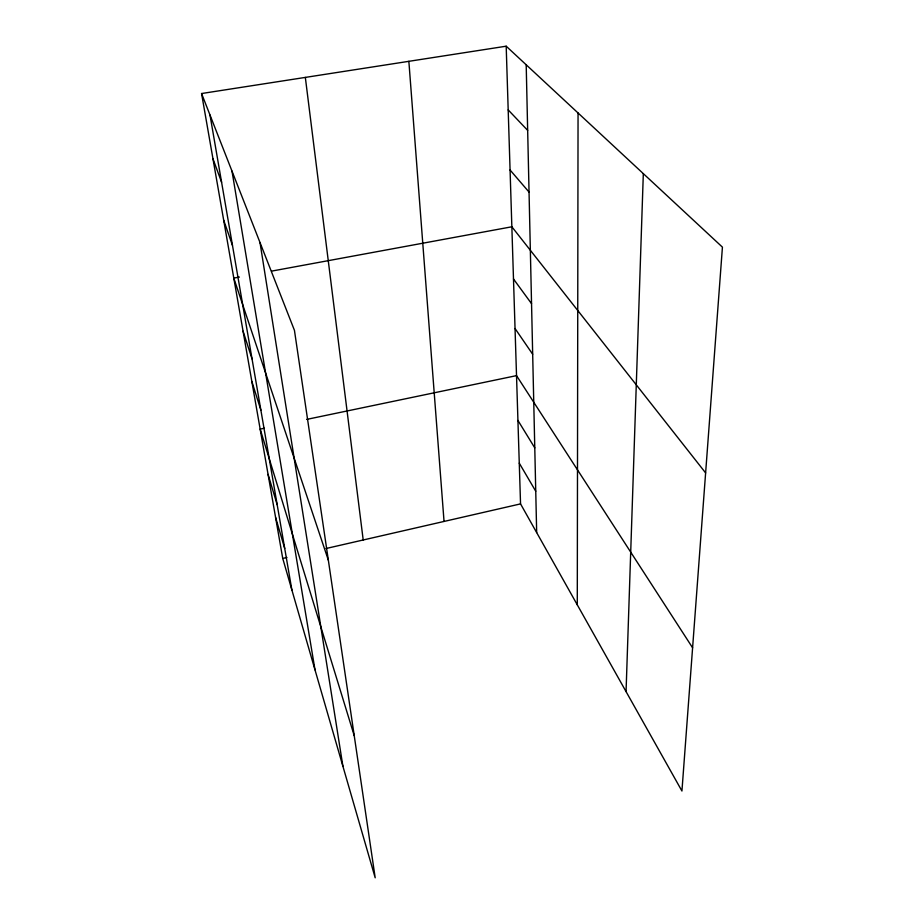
<?xml version="1.0" encoding="UTF-8"?>
<svg xmlns="http://www.w3.org/2000/svg" width="924" height="924" viewBox="0 0 924 924"><rect width="100%" height="100%" fill="white"/><g stroke="black" fill="none" stroke-linecap="round" stroke-linejoin="round"><path stroke-width="1.39" d="M577.281 604.816L578.054 112.982M626.056 691.579L643.323 173.631M506.19 46.2L520.547 503.892L681.935 791.013L722.429 247.147L506.19 46.2L201.571 93.532L282.744 558.442L286.925 557.472M325.987 548.521L520.547 503.892M264.391 428.228L260.164 429.106L354.227 735.666M306.687 419.404L516.528 375.629L692.596 647.782M239.397 277.061L233.795 278.101L328.343 560.175M271.575 271.125L511.861 226.784L705.624 472.915M508.188 109.91L527.662 130.365M510.071 170.004L529.048 192.077M513.49 278.979L531.543 303.661M515.049 328.528L532.674 354.25M517.937 420.443L534.777 447.863M519.276 463.155L535.747 491.245M201.571 93.532L294.444 330.342L375.19 877.8L282.744 558.442M212.97 158.812L221.587 182.236M223.689 220.224L232.455 245.31M243.058 331.173L252.033 358.882M251.836 381.439L260.88 410.164M268.064 474.382L277.188 504.758M275.583 517.44L284.719 548.463M210.002 115.026L291.88 590.009M232.005 171.125L314.992 669.831M260.014 242.55L342.919 766.354M305.336 77.408L363.201 539.986M408.858 61.319L444.04 521.436M526.195 64.784L536.671 532.571"/></g></svg>
